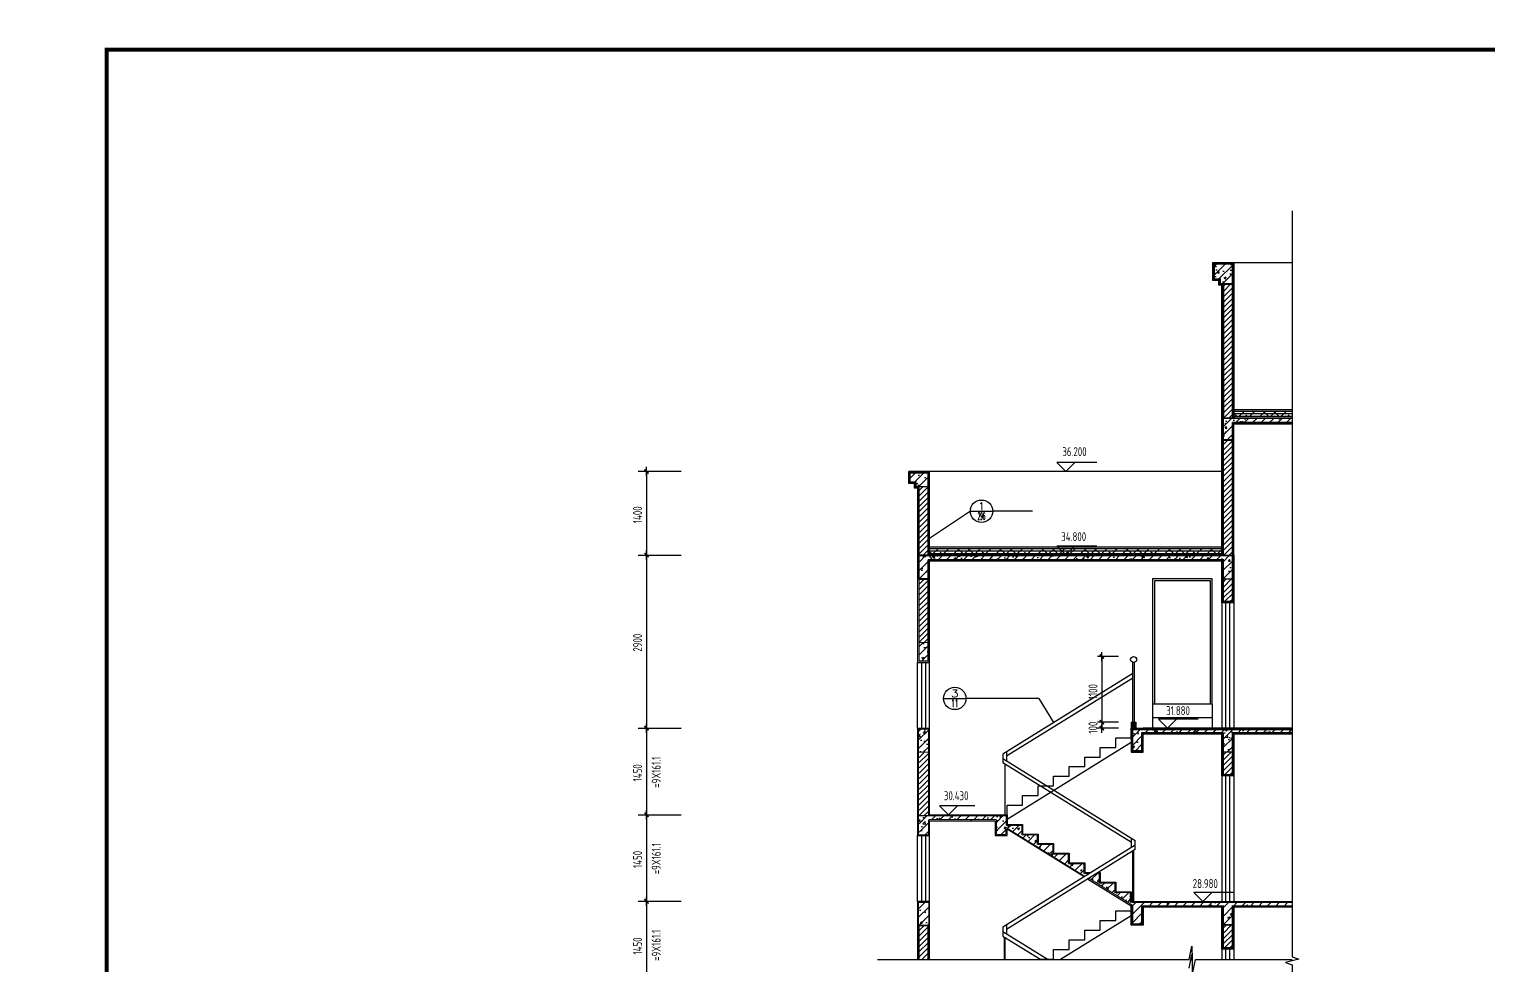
# Model space of a CAD drawing. Extents: x -726032 to 135930, y -151624 to 587044.
# Drawn here: x -246431 to -197503, y 299664 to 331038 of the extents above; entities that cross this region are included whole.
import ezdxf
from ezdxf.enums import TextEntityAlignment as Align

# ---------------------------------------------------------------- set-up
doc = ezdxf.new("R2010")
doc.units = 0
doc.header["$LTSCALE"] = 1000
doc.header["$MEASUREMENT"] = 0
doc.layers.get('0').update_dxf_attribs({"linetype": 'CONTINUOUS'})
for name, color, linetype in [('LAYER1', 7, 'CONTINUOUS'), ('PUB_DIM', 245, 'CONTINUOUS'), ('PUB_TITLE', 1, 'CONTINUOUS'), ('WINDOW', 155, 'CONTINUOUS'), ('WINDOW_TEXT', 7, 'CONTINUOUS')]:
    doc.layers.add(name, color=color, linetype=linetype)
doc.styles.add('COMP', font='COMPLEX', dxfattribs={"bigfont": 'hztxt'})
doc.styles.add('DIM_FONT', font='isocp.shx', dxfattribs={"width": 0.8})
doc.styles.add('SIMPLEX', font='SIMPLEX.SHX')
pattern_1 = [(45, (-224101.57, 459835.21), (-141.42136, 141.42136), []), (50, (-224101.6, 459835.2), (717.2602, -62.7521), [75, -825]), (355, (-224101.6, 459835.2), (-138.7513, 752.192), [60, -660]), (100.4514, (-224041.8, 459830), (578.5094, 689.4395), [63.7402, -701.142]), (46.1842, (-224101.6, 460035.2), (1067.241, -165.519), [112.5, -1237.5]), (96.6356, (-224012.6, 460021.4), (934.663, 974.118), [95.61, -1051.713]), (351.1842, (-224101.6, 460035.2), (934.662, 974.1186), [90, -990]), (21, (-224001.6, 459985.2), (596.907, -402.6189), [75, -825]), (326, (-224001.6, 459985.2), (243.3153, 725.15), [60, -660]), (71.4514, (-223951.8, 459951.66), (840.2226, 322.5305), [63.7402, -701.142]), (37.5, (-224101.57, 459835.2), (12.15986, 332.89385), [0, -652, 0, -670, 0, -662.5]), (7.5, (-224101.57, 459835.2), (263.0695, 394.4117), [0, -382, 0, -637, 0, -252.5]), (327.5, (-224324.57, 459835.2), (533.82244, -22.55487), [0, -250, 0, -780, 0, -1035]), (317.5, (-224424.57, 459835.2), (583.1862, 100.105), [0, -325, 0, -518, 0, -735])]
pattern_2 = [(45, (-670256.32, 311824.95), (-88.388348, 88.388348), [])]

# ---------------------------------------------------------------- blocks, each defined once
blk = doc.blocks.new('_DIMX')
blk.add_line((-150, 0), (150, 0))
at = {"const_width": 50}
blk.add_lwpolyline([(-70, -70), (70, 70)], dxfattribs=at)
blk = doc.blocks.new('_INDEX')
blk.add_line((-0.5, 0), (0.5, 0))
blk.add_circle((0, 0), 0.5)
at = {"style": 'COMP'}
for tag, width, p, p2 in [('1', 2.333333, (-0.17, 0.05), (0.17, 0.05)), ('-', 1.166667, (-0.17, -0.39), (0.17, -0.39))]:
    blk.add_attdef(tag, text='', height=0.34, dxfattribs=dict(at, width=width)).set_placement(p, p2, align=Align.FIT)
blk = doc.blocks.new('_WBLK')
for p, q in [((-0.5, 0.5), (0.5, 0.5)), ((0.5, 0.167), (-0.5, 0.167)), ((0.5, -0.167), (-0.5, -0.167)), ((-0.5, -0.5), (0.5, -0.5))]:
    blk.add_line(p, q)
at = {"layer": 'WINDOW_TEXT', "style": 'SIMPLEX', "flags": 9}
blk.add_attdef('A', text='', height=1, dxfattribs=at).set_placement((0, 1.5), align=Align.MIDDLE)

msp = doc.modelspace()

# ---------------------------------------------------------------- hatches: boundary and pattern name
h = msp.add_hatch()
h.set_pattern_fill('AN31C', color=136, scale=1000, style=0)
h.set_pattern_definition(pattern_1)
h.paths.add_polyline_path([(-206699.4, 323173), (-206699.4, 322673), (-206499.4, 322673), (-206499.4, 322513), (-206399.4, 322513), (-206099.4, 322513), (-206099.4, 323173)])
h = msp.add_hatch()
h.set_pattern_fill('AN31C', color=136, scale=1000, style=0)
h.set_pattern_definition(pattern_1)
h.paths.add_polyline_path([(-206399.4, 318003), (-206399.4, 317286.6), (-206099.4, 317286.6), (-206099.4, 317873), (-204096.2, 317873), (-204096.2, 318003)])
h = msp.add_hatch()
h.set_pattern_fill('AN31C', color=136, scale=1000, style=0)
h.set_pattern_definition(pattern_1)
h.paths.add_polyline_path([(-216899.4, 316173), (-216899.4, 315873), (-216699.4, 315873), (-216699.4, 315713), (-216599.4, 315713), (-216299.4, 315713), (-216299.4, 316173)])
h = msp.add_hatch()
h.set_pattern_fill('ANSI31', color=136, scale=1000, style=0)
h.set_pattern_definition(pattern_2)
h.paths.add_polyline_path([(-216299.4, 315713), (-216599.4, 315713), (-216599.4, 313423), (-216299.4, 313423)])
h = msp.add_hatch()
h.set_pattern_fill('ANSI38', color=26, scale=2000, style=0)
h.set_pattern_definition([(45, (-794401.5, 268004.4), (-176.7767, 176.7767), []), (135, (-794401.5, 268004.4), (-530.33009, 176.7767), [625, -375])])
h.paths.add_polyline_path([(-206449.4, 313560.8), (-206449.4, 313646.5), (-211199.9, 313646.5), (-211285.6, 313560.8)])
h.paths.add_polyline_path([(-206449.4, 313471.6), (-206449.4, 313560.8), (-211285.6, 313560.8), (-211374.8, 313471.6)])
h.paths.add_polyline_path([(-211285.6, 313560.8), (-211199.9, 313646.5), (-211646.9, 313646.5), (-211561.2, 313560.8)])
h.paths.add_polyline_path([(-211374.8, 313471.6), (-211285.6, 313560.8), (-211561.2, 313560.8), (-211472, 313471.6)])
h.paths.add_polyline_path([(-211561.2, 313560.8), (-211646.9, 313646.5), (-216249.4, 313646.5), (-216249.4, 313560.8)])
h.paths.add_polyline_path([(-211472, 313471.6), (-211561.2, 313560.8), (-216249.4, 313560.8), (-216249.4, 313471.6)])
h = msp.add_hatch()
h.set_pattern_fill('ANSI31', color=136, scale=1000, style=0)
h.set_pattern_definition([(45, (-670256.32, 335024.95), (-88.388348, 88.388348), [])])
h.paths.add_polyline_path([(-216299.4, 312603), (-216599.4, 312603), (-216599.4, 310493), (-216299.4, 310493)])
h = msp.add_hatch()
h.set_pattern_fill('ANSI31', color=136, scale=1000, style=0)
h.set_pattern_definition(pattern_2)
h.paths.add_polyline_path([(-206099.4, 312623), (-206399.4, 312623), (-206399.4, 311873), (-206099.4, 311873)])
h = msp.add_hatch()
h.set_pattern_fill('AN31C', color=136, scale=1000, style=0)
h.set_pattern_definition(pattern_1)
h.paths.add_polyline_path([(-216299.4, 310493), (-216599.4, 310493), (-216599.4, 309873), (-216299.4, 309873)])
msp.add_hatch(color=136).paths.add_polyline_path([(-209359.4, 307793), (-209459.4, 307793), (-209459.4, 307593), (-209359.4, 307593)])
h = msp.add_hatch()
h.set_pattern_fill('AN31C', color=146, scale=1000, style=0)
h.set_pattern_definition(pattern_1)
h.paths.add_polyline_path([(-216619.4, 306823), (-216279.4, 306823), (-216279.4, 307593), (-216619.4, 307593)])
h = msp.add_hatch()
h.set_pattern_fill('AN31C', color=136, scale=1000, style=0)
h.set_pattern_definition(pattern_1)
h.paths.add_polyline_path([(-206099.4, 307473), (-204096.2, 307473), (-204096.2, 307573), (-209438.9, 307573), (-209439.4, 307572.5), (-209439.4, 306873.5), (-209438.9, 306873), (-209139.9, 306873), (-209139.4, 306873.5), (-209139.4, 307473), (-206399.4, 307473), (-206399.4, 306823), (-206099.4, 306823)])
h = msp.add_hatch()
h.set_pattern_fill('ANSI31', color=136, scale=1000, style=0)
h.set_pattern_definition([(45, (-670256.32, 329224.95), (-88.388348, 88.388348), [])])
h.paths.add_polyline_path([(-216299.4, 306803), (-216599.4, 306803), (-216599.4, 304693), (-216299.4, 304693)])
h = msp.add_hatch()
h.set_pattern_fill('AN31C', color=146, scale=1000, style=0)
h.set_pattern_definition(pattern_1)
h.paths.add_polyline_path([(-213689.4, 304297.9), (-213668.5, 304309.6), (-211024.5, 302672.4), (-210884.7, 302759), (-211079.4, 302759), (-211079.4, 303081), (-211599.4, 303081), (-211599.4, 303403), (-212119.4, 303403), (-212119.4, 303725), (-212639.4, 303725), (-212639.4, 304047), (-213159.4, 304047), (-213159.4, 304369), (-213679.4, 304369), (-213679.4, 304693), (-216599.4, 304693), (-216599.4, 304053), (-216299.4, 304053), (-216299.4, 304563), (-214021.6, 304563), (-214009.4, 304550.8), (-214009.4, 304063), (-213689.4, 304063)])
h = msp.add_hatch()
h.set_pattern_fill('AN31C', color=146, scale=1000, style=0)
h.set_pattern_definition(pattern_1)
h.paths.add_polyline_path([(-210039.4, 302115), (-210039.4, 302437), (-210559.4, 302437), (-210559.4, 302759), (-210642.5, 302759), (-210903.4, 302597.4), (-209489.4, 301721.8), (-209489.4, 301793), (-209519.4, 301793), (-209519.4, 302115)])
h = msp.add_hatch()
h.set_pattern_fill('AN31C', color=136, scale=1000, style=0)
h.set_pattern_definition(pattern_1)
h.paths.add_polyline_path([(-216279.4, 301793), (-216619.4, 301793), (-216619.4, 301023), (-216279.4, 301023)])
at = {"layer": 'LAYER1'}
h = msp.add_hatch(dxfattribs=at)
h.set_pattern_fill('AN31C', color=136, scale=1000, style=0)
h.set_pattern_definition(pattern_1)
h.paths.add_polyline_path([(-206099.4, 313403), (-216598.9, 313403), (-216599.4, 313402.5), (-216599.4, 312623), (-216299.4, 312623), (-216299.4, 313273), (-206399.4, 313273), (-206399.4, 312623), (-206099.4, 312623)])

# ---------------------------------------------------------------- linework, layer by layer
at = {"color": 136}
for p, q in [((-204096.2, 324955.9), (-204096.2, 299960.3)), ((-206749.4, 323223), (-204096.2, 323223)), ((-206519.4, 322493), (-206079.4, 322493)), ((-206399.4, 322493), (-206399.4, 318023)), ((-206399.4, 322249.6), (-206156.1, 322493)), ((-206399.4, 322426.4), (-206332.8, 322493)), ((-206099.4, 322493), (-206099.4, 318023)), ((-206399.4, 322072.9), (-206099.4, 322372.9)), ((-206399.4, 321896.1), (-206099.4, 322196.1)), ((-206399.4, 321719.3), (-206099.4, 322019.3)), ((-206399.4, 321542.5), (-206099.4, 321842.5)), ((-206399.4, 321365.8), (-206099.4, 321665.8)), ((-206399.4, 321189), (-206099.4, 321489)), ((-206399.4, 321012.2), (-206099.4, 321312.2)), ((-206399.4, 320835.4), (-206099.4, 321135.4)), ((-206399.4, 320658.6), (-206099.4, 320958.6)), ((-206399.4, 320481.9), (-206099.4, 320781.9)), ((-206399.4, 320305.1), (-206099.4, 320605.1)), ((-206399.4, 320128.3), (-206099.4, 320428.3)), ((-206399.4, 319951.5), (-206099.4, 320251.5)), ((-206399.4, 319774.8), (-206099.4, 320074.8)), ((-206399.4, 319598), (-206099.4, 319898)), ((-206399.4, 319421.2), (-206099.4, 319721.2)), ((-206399.4, 319244.4), (-206099.4, 319544.4)), ((-206399.4, 319067.7), (-206099.4, 319367.7)), ((-206399.4, 318890.9), (-206099.4, 319190.9)), ((-206399.4, 318714.1), (-206099.4, 319014.1)), ((-206399.4, 318537.3), (-206099.4, 318837.3)), ((-206399.4, 318360.6), (-206099.4, 318660.6)), ((-206399.4, 318183.8), (-206099.4, 318483.8)), ((-206383.4, 318023), (-206099.4, 318307)), ((-206206.7, 318023), (-206099.4, 318130.2)), ((-206399.4, 318023), (-204096.2, 318023)), ((-206078.9, 317853), (-206079.4, 317852.5)), ((-206079.4, 317852.5), (-206079.4, 311853)), ((-206078.9, 317853), (-204096.2, 317853)), ((-206049.4, 317823), (-204096.2, 317823)), ((-206049.4, 313423), (-206049.4, 317823)), ((-206399.4, 317123.1), (-206255.9, 317266.6)), ((-206399.4, 317266.6), (-206079.4, 317266.6)), ((-206399.4, 316946.3), (-206099.4, 317246.3)), ((-206399.4, 316769.6), (-206099.4, 317069.6)), ((-206399.4, 316592.8), (-206099.4, 316892.8)), ((-206399.4, 316416), (-206099.4, 316716)), ((-206449.4, 316223), (-216949.4, 316223)), ((-216949.4, 315823), (-216949.4, 316223)), ((-216919.4, 316193), (-216279.4, 316193)), ((-216919.4, 315853), (-216919.4, 316193)), ((-216279.4, 316193), (-216279.4, 313423)), ((-216249.4, 313423), (-216249.4, 316223)), ((-206399.4, 316239.2), (-206099.4, 316539.2)), ((-206399.4, 316062.5), (-206099.4, 316362.5)), ((-206399.4, 315885.7), (-206099.4, 316185.7)), ((-216749.4, 315823), (-216949.4, 315823)), ((-216719.4, 315853), (-216919.4, 315853)), ((-216749.4, 315663), (-216749.4, 315823)), ((-216649.4, 315663), (-216749.4, 315663)), ((-216719.4, 315693), (-216719.4, 315853)), ((-216619.4, 315693), (-216719.4, 315693)), ((-216649.4, 315663), (-216649.4, 309823)), ((-216619.4, 312623), (-216619.4, 315693)), ((-206399.4, 315708.9), (-206099.4, 316008.9)), ((-206399.4, 315532.1), (-206099.4, 315832.1)), ((-206399.4, 315355.3), (-206099.4, 315655.3)), ((-206399.4, 315178.6), (-206099.4, 315478.6)), ((-206399.4, 315001.8), (-206099.4, 315301.8)), ((-206399.4, 314825), (-206099.4, 315125)), ((-206399.4, 314648.2), (-206099.4, 314948.2)), ((-206399.4, 314471.5), (-206099.4, 314771.5)), ((-206399.4, 314294.7), (-206099.4, 314594.7)), ((-206399.4, 314117.9), (-206099.4, 314417.9)), ((-206399.4, 313941.1), (-206099.4, 314241.1)), ((-206399.4, 313764.4), (-206099.4, 314064.4)), ((-206399.4, 313587.6), (-206099.4, 313887.6)), ((-206387.2, 313423), (-206099.4, 313710.8)), ((-206449.4, 313423), (-216619.4, 313423)), ((-216598.9, 313403), (-216599.4, 313402.5)), ((-216298.9, 313273), (-216299.4, 313272.5)), ((-206419.4, 313253), (-216279.4, 313253)), ((-216279.4, 313253), (-216279.4, 312623)), ((-206449.4, 313223), (-216249.4, 313223)), ((-216249.4, 310523), (-216249.4, 313223)), ((-206419.4, 311853), (-206419.4, 313253)), ((-206210.5, 313423), (-206099.4, 313534)), ((-216279.4, 312623), (-216619.4, 312623)), ((-206079.4, 311853), (-206419.4, 311853)), ((-216249.4, 309823), (-216249.4, 310323)), ((-216649.4, 309823), (-216249.4, 309823)), ((-209920, 310023), (-210615.6, 310023)), ((-212592, 308619.8), (-212090.1, 307809.4)), ((-206772, 308423), (-208772, 308423)), ((-208772, 308423), (-208772, 307623)), ((-206772, 308423), (-206772, 307623)), ((-209920, 307823), (-210615.6, 307823)), ((-209489.4, 307823), (-209329.4, 307823)), ((-209459.4, 307793), (-209459.4, 306853)), ((-209459.4, 307793), (-209359.4, 307793)), ((-209359.4, 307793), (-209359.4, 307593)), ((-209329.4, 307823), (-209329.4, 307623)), ((-206772, 307974.3), (-208772, 307974.3)), ((-216649.4, 307623), (-216249.4, 307623)), ((-216649.4, 307623), (-216649.4, 304023)), ((-216249.4, 304723), (-216249.4, 307623)), ((-209920, 307623), (-210615.6, 307623)), ((-209459.4, 307593), (-204096.2, 307593)), ((-209438.9, 307573), (-209439.4, 307572.5)), ((-209138.9, 307473), (-209139.4, 307472.5)), ((-206419.4, 307453), (-209119.4, 307453)), ((-209119.4, 307453), (-209119.4, 306853)), ((-204096.2, 307623), (-209089.4, 307623)), ((-206449.4, 307423), (-209089.4, 307423)), ((-209089.4, 306823), (-209089.4, 307423)), ((-206449.4, 306023), (-206449.4, 307423)), ((-206419.4, 306053), (-206419.4, 307453)), ((-206098.9, 307473), (-206099.4, 307472.5)), ((-204096.2, 307453), (-206079.4, 307453)), ((-206079.4, 307453), (-206079.4, 306053)), ((-204096.2, 307423), (-206049.4, 307423)), ((-206049.4, 307423), (-206049.4, 306023)), ((-209119.4, 306853), (-209459.4, 306853)), ((-209439.4, 306873.5), (-209438.9, 306873)), ((-209139.4, 306873.5), (-209139.9, 306873)), ((-206399.4, 306558.8), (-206135.2, 306823)), ((-206399.4, 306735.5), (-206312, 306823)), ((-206399.4, 306382), (-206099.4, 306682)), ((-206399.4, 306205.2), (-206099.4, 306505.2)), ((-206354.9, 306073), (-206099.4, 306328.4)), ((-206049.4, 306023), (-206449.4, 306023)), ((-206079.4, 306053), (-206419.4, 306053)), ((-206178.1, 306073), (-206099.4, 306151.7)), ((-216249.4, 304023), (-216249.4, 304523)), ((-216649.4, 304023), (-216249.4, 304023)), ((-224573.6, 301823), (-226014.5, 301823)), ((-216249.4, 301823), (-216649.4, 301823)), ((-216649.4, 301823), (-216649.4, 299871)), ((-216249.4, 299871), (-216249.4, 301823)), ((-209459.4, 301377.6), (-209044.1, 301793)), ((-209459.4, 301660.5), (-209326.9, 301793)), ((-209459.4, 301094.8), (-209119.4, 301434.8)), ((-209429.8, 301743.3), (-209429.8, 301743.3)), ((-209218.9, 301609), (-209218.9, 301609)), ((-209122.9, 301441.6), (-209119.4, 301442.9)), ((-209122.9, 301441.6), (-209119.4, 301439.3)), ((-209053, 301719), (-209053, 301719)), ((-209052.5, 301715.3), (-209052.5, 301715.3)), ((-209008.5, 301653), (-208983.3, 301683)), ((-208977.9, 301653), (-208983.4, 301683)), ((-208901.2, 301653), (-208761.2, 301793)), ((-208895.9, 301720.7), (-208895.9, 301720.7)), ((-208802.2, 301748.2), (-208802.2, 301748.2)), ((-208618.4, 301653), (-208478.4, 301793)), ((-208362.1, 301698.2), (-208362.1, 301698.2)), ((-208335.5, 301653), (-208195.5, 301793)), ((-208282.7, 301764.1), (-208212.6, 301791)), ((-208282.7, 301764.1), (-208232.9, 301730.6)), ((-208233, 301730.6), (-208212.8, 301791)), ((-208052.7, 301653), (-207912.7, 301793)), ((-207950.8, 301710.3), (-207950.8, 301710.3)), ((-207828.3, 301675.6), (-207828.3, 301675.6)), ((-207769.8, 301653), (-207629.8, 301793)), ((-207647, 301699.7), (-207647, 301699.7)), ((-207487, 301653), (-207347, 301793)), ((-207431.4, 301785.3), (-207431.4, 301785.3)), ((-207294.5, 301653.1), (-207294.5, 301653.1)), ((-207204.2, 301653), (-207064.2, 301793)), ((-206921.3, 301653), (-206781.3, 301793)), ((-206845.5, 301684), (-206775.5, 301710.9)), ((-206845.5, 301684), (-206799.5, 301653)), ((-206795.1, 301653), (-206775.6, 301710.9)), ((-206740.3, 301791.1), (-206738.5, 301793)), ((-206740.3, 301791.1), (-206651.4, 301777.3)), ((-206651.5, 301777.3), (-206653.3, 301793)), ((-206638.5, 301653), (-206498.5, 301793)), ((-206544, 301685.7), (-206544, 301685.7)), ((-206419.4, 301589.2), (-206215.6, 301793)), ((-206419.4, 301306.4), (-206079.4, 301646.4)), ((-206226.8, 301608), (-206226.8, 301608)), ((-206165.3, 301735.6), (-206165.3, 301735.6)), ((-206162.5, 301374.5), (-206114.2, 301432)), ((-206102.8, 301369.3), (-206114.4, 301432)), ((-206098.8, 301549.9), (-206098.8, 301549.9)), ((-206072.8, 301653), (-205932.8, 301793)), ((-205905.7, 301661.8), (-205905.7, 301661.8)), ((-205789.9, 301653), (-205649.9, 301793)), ((-205646.8, 301653), (-205595.2, 301706.8)), ((-205589.1, 301653), (-205595.3, 301706.8)), ((-205507.1, 301653), (-205367.1, 301793)), ((-205392.2, 301732.2), (-205392.2, 301732.2)), ((-205224.3, 301653), (-205084.3, 301793)), ((-204941.4, 301653), (-204801.4, 301793)), ((-204932.4, 301750.2), (-204932.4, 301750.2)), ((-204658.6, 301653), (-204518.6, 301793)), ((-204375.7, 301653), (-204235.7, 301793)), ((-216599.4, 300845.4), (-216441.9, 301003)), ((-216599.4, 300668.7), (-216299.4, 300968.7)), ((-209396.6, 301399.4), (-209396.6, 301399.4)), ((-209315.6, 301320.9), (-209315.6, 301320.9)), ((-209218.4, 301053), (-209119.4, 301151.9)), ((-206419.4, 301023.5), (-206079.4, 301363.5)), ((-206399.4, 300758.8), (-206135.2, 301023)), ((-206399.4, 300935.5), (-206312, 301023)), ((-206248.6, 301281.4), (-206178.6, 301308.3)), ((-206248.6, 301281.4), (-206198.9, 301247.9)), ((-206199, 301247.9), (-206178.7, 301308.3)), ((-206162.5, 301374.5), (-206102.7, 301369.3)), ((-216599.4, 300491.9), (-216299.4, 300791.9)), ((-216599.4, 300315.1), (-216299.4, 300615.1)), ((-216599.4, 300138.3), (-216299.4, 300438.3)), ((-206399.4, 300582), (-206099.4, 300882)), ((-206399.4, 300405.2), (-206099.4, 300705.2)), ((-206354.9, 300273), (-206099.4, 300528.4)), ((-206086.7, 300566.1), (-206086.7, 300566.1)), ((-216599.4, 299961.6), (-216299.4, 300261.6)), ((-216513.2, 299871), (-216299.4, 300084.8)), ((-206335.7, 300274.1), (-206335.7, 300274.1)), ((-206178.1, 300273), (-206099.4, 300351.7)), ((-206101.7, 300283.7), (-206101.7, 300283.7)), ((-204096.2, 299960.3), (-203876.2, 299890.3)), ((-217998.6, 299871), (-207545.6, 299871)), ((-216336.4, 299871), (-216299.4, 299908)), ((-207339.6, 299871), (-204096.2, 299871)), ((-203876.2, 299890.3), (-204316.2, 299770.3)), ((-204316.2, 299770.3), (-204096.2, 299700.3)), ((-204096.2, 299700.3), (-204096.2, 274704.7))]:
    msp.add_line(p, q, dxfattribs=at)
at = {"color": 26}
for p, q in [((-206049.4, 318295), (-204096.2, 318295)), ((-206049.4, 318246.5), (-204096.2, 318246.5)), ((-206049.4, 318169.8), (-205951.2, 318071.6)), ((-206049.4, 318160.8), (-204096.2, 318160.8)), ((-206049.4, 318071.6), (-204096.2, 318071.6)), ((-205697.6, 318246.5), (-205872.5, 318071.6)), ((-205597.7, 318071.6), (-205646.7, 318120.6)), ((-205344.1, 318246.5), (-205519, 318071.6)), ((-205381.5, 318209), (-205419, 318246.5)), ((-204990.5, 318246.5), (-205165.4, 318071.6)), ((-205065.5, 318246.5), (-204890.6, 318071.6)), ((-204637, 318246.5), (-204811.9, 318071.6)), ((-204711.9, 318246.5), (-204537, 318071.6)), ((-204283.4, 318246.5), (-204458.3, 318071.6)), ((-204183.4, 318071.6), (-204232.5, 318120.6)), ((-216249.4, 313695), (-206449.4, 313695)), ((-216249.4, 313646.5), (-206449.4, 313646.5)), ((-216249.4, 313560.8), (-206449.4, 313560.8)), ((-216249.4, 313471.6), (-206449.4, 313471.6))]:
    msp.add_line(p, q, dxfattribs=at)
at = {"color": 146}
for p, q in [((-224573.6, 316223), (-226014.5, 316223)), ((-226014.5, 313423), (-224573.6, 313423)), ((-209439.4, 307823), (-209439.4, 309823)), ((-209379.4, 307823), (-209379.4, 309823)), ((-209439.4, 309453.9), (-213792.9, 306758.2)), ((-209439.4, 309303.9), (-213670, 306684.3)), ((-209489.4, 307823), (-209489.4, 306823)), ((-226014.5, 307623), (-224573.6, 307623)), ((-213670, 306834.3), (-213670, 306533.7)), ((-209489.4, 307141), (-213649.4, 304565)), ((-209489.4, 306823), (-209089.4, 306823)), ((-213792.9, 306758.2), (-213792.9, 306459.8)), ((-213792.9, 306609.8), (-209357.2, 303863.1)), ((-209480.1, 303789.2), (-213792.9, 306459.8)), ((-213725.4, 306418), (-213725.4, 304723)), ((-226014.5, 304723), (-224573.6, 304723)), ((-216249.4, 304723), (-213649.4, 304723)), ((-216249.4, 304523), (-214049.4, 304523)), ((-214021.6, 304563), (-214009.4, 304550.8)), ((-213649.4, 304723), (-213649.4, 304399)), ((-213649.4, 304399), (-213129.4, 304399)), ((-213129.4, 304399), (-213129.4, 304077)), ((-213689.4, 304297.9), (-213668.5, 304309.6)), ((-211072, 302643), (-213649.4, 304239)), ((-213129.4, 304077), (-212609.4, 304077)), ((-212609.4, 304077), (-212609.4, 303755)), ((-209480.1, 303628.8), (-209480.1, 303939.2)), ((-209357.2, 303554.9), (-209357.2, 303863.1)), ((-209357.2, 303704.9), (-213792.9, 300958.2)), ((-209357.2, 303554.9), (-213670, 300884.3)), ((-212609.4, 303755), (-212089.4, 303755)), ((-212089.4, 303755), (-212089.4, 303433)), ((-212089.4, 303433), (-211569.4, 303433)), ((-211569.4, 303433), (-211569.4, 303111)), ((-209431.3, 301823), (-209431.3, 303508.7)), ((-209407.3, 301823), (-209407.3, 303523.5)), ((-211569.4, 303111), (-211049.4, 303111)), ((-211049.4, 303111), (-211049.4, 302789)), ((-211049.4, 302789), (-210836.2, 302789)), ((-209489.4, 301663), (-210950.9, 302568)), ((-210594, 302789), (-210529.4, 302789)), ((-210529.4, 302789), (-210529.4, 302467)), ((-210529.4, 302467), (-210009.4, 302467)), ((-210009.4, 302467), (-210009.4, 302145)), ((-210009.4, 302145), (-209489.4, 302145)), ((-209489.4, 302145), (-209489.4, 301823)), ((-209489.4, 301823), (-206049.4, 301823)), ((-213792.9, 300958.2), (-213792.9, 300659.8)), ((-213670, 301034.3), (-213670, 300733.7)), ((-209489.4, 301341), (-211863.3, 299871)), ((-213792.9, 300809.8), (-212276.8, 299871)), ((-213792.9, 300659.8), (-212519, 299871)), ((-213749.4, 300632.9), (-213749.4, 299871)), ((-213725.4, 300618), (-213725.4, 299871))]:
    msp.add_line(p, q, dxfattribs=at)
at = {"color": 0, "linetype": 'ByBlock'}
for p, q in [((-225738.6, 316222), (-225738.6, 313424)), ((-225738.6, 313422), (-225738.6, 307624)), ((-210472, 310022), (-210472, 307824)), ((-210472, 307823), (-210472, 307623)), ((-225738.6, 307622), (-225738.6, 304724)), ((-210472, 307622), (-210472, 307621)), ((-225738.6, 304722), (-225738.6, 301824)), ((-225738.6, 301822), (-225738.6, 298924))]:
    msp.add_line(p, q, dxfattribs=at)
msp.add_line((-216278.9, 304563), (-216279.4, 304562.5))
at = {"color": 134}
for p, q in [((-207545.6, 299871), (-207453.6, 300325)), ((-207545.6, 299584.8), (-207453.6, 300038.7)), ((-207453.6, 300325), (-207435.5, 299397.8)), ((-207453.6, 300038.7), (-207435.5, 299111.6)), ((-207435.5, 299397.8), (-207339.6, 299871))]:
    msp.add_line(p, q, dxfattribs=at)
at = {"color": 2}
for p, q in [((-206449.4, 300223), (-206449.4, 299871)), ((-206316.1, 299871), (-206316.1, 300223)), ((-206182.7, 299871), (-206182.7, 300223)), ((-206049.4, 300223), (-206049.4, 299871))]:
    msp.add_line(p, q, dxfattribs=at)
at = {"color": 136}
for points in [[(-206449.4, 313423), (-206449.4, 322463), (-206549.4, 322463), (-206549.4, 322623), (-206749.4, 322623), (-206749.4, 323223), (-206049.4, 323223), (-206049.4, 318023)], [(-206419.4, 313423), (-206419.4, 322493), (-206519.4, 322493), (-206519.4, 322653), (-206719.4, 322653), (-206719.4, 323193), (-206079.4, 323193), (-206079.4, 318023)], [(-206449.4, 313423), (-206049.4, 313423), (-206049.4, 311823), (-206449.4, 311823), (-206449.4, 313223)], [(-206772, 308423), (-206772, 312623), (-208772, 312623), (-208772, 308423)], [(-206832, 308423), (-206832, 312563), (-208712, 312563), (-208712, 308423)], [(-209329.4, 307623), (-204096.2, 307623)], [(-216619.4, 299871), (-216619.4, 301793), (-216279.4, 301793), (-216279.4, 299871)], [(-209489.4, 301793), (-209489.4, 301823), (-204096.2, 301823)], [(-204096.2, 301623), (-206049.4, 301623), (-206049.4, 300223), (-206449.4, 300223), (-206449.4, 301623), (-209089.4, 301623), (-209089.4, 301023), (-209489.4, 301023), (-209489.4, 301023), (-209489.4, 301721.8)], [(-209459.4, 301793), (-204096.2, 301793)], [(-204096.2, 301653), (-206079.4, 301653), (-206079.4, 300253), (-206419.4, 300253), (-206419.4, 301653), (-209119.4, 301653), (-209119.4, 301053), (-209459.4, 301053), (-209459.4, 301703.2)]]:
    msp.add_lwpolyline(points, dxfattribs=at)
for points, const_width in [([(-206399.4, 313423), (-206399.4, 322513), (-206499.4, 322513), (-206499.4, 322673), (-206699.4, 322673), (-206699.4, 323173), (-206099.4, 323173), (-206099.4, 318023)], 40), ([(-206519.4, 322513), (-206079.4, 322513)], 40), ([(-206399.4, 318003), (-204096.2, 318003)], 40), ([(-206098.9, 317873), (-206099.4, 317872.5)], 50), ([(-206099.4, 317872.5), (-206099.4, 311853)], 40), ([(-206098.9, 317873), (-204096.2, 317873)], 40), ([(-206399.4, 317286.6), (-206079.4, 317286.6)], 40), ([(-206399.4, 313403), (-206399.4, 317266.6)], 40), ([(-206099.4, 312623), (-206099.4, 317266.6)], 40), ([(-216599.4, 313423), (-216599.4, 315713), (-216699.4, 315713), (-216699.4, 315873), (-216899.4, 315873), (-216899.4, 316173), (-216299.4, 316173), (-216299.4, 313423)], 40), ([(-216599.4, 315713), (-216299.4, 315713)], 40), ([(-206099.4, 313403), (-216598.9, 313403)], 45), ([(-216599.4, 312623), (-216599.4, 313402.5)], 40), ([(-206399.4, 311853), (-206399.4, 313272.5), (-206399.9, 313273), (-216298.9, 313273)], 45), ([(-216299.4, 313272.5), (-216299.4, 312623)], 40), ([(-216599.4, 309853), (-216599.4, 312603), (-216299.4, 312603), (-216299.4, 309853)], 40), ([(-206399.4, 312623), (-206399.4, 311873), (-206099.4, 311873), (-206099.4, 312623)], 40), ([(-206399.4, 312623), (-206099.4, 312623)], 40), ([(-216599.4, 310493), (-216299.4, 310493)], 40), ([(-216599.4, 309873), (-216299.4, 309873)], 40), ([(-216279.4, 304562.5), (-216279.4, 304053.5), (-216279.9, 304053), (-216618.9, 304053), (-216619.4, 304053.5), (-216619.4, 307593), (-216279.4, 307593), (-216279.4, 304693)], 35), ([(-209439.4, 307572.5), (-209439.4, 306873.5)], 40), ([(-209438.9, 307573), (-204096.2, 307573)], 40), ([(-209139.4, 307472.5), (-209139.4, 306873.5)], 40), ([(-206399.9, 307473), (-209138.9, 307473)], 40), ([(-206399.9, 307473), (-206399.4, 307472.5)], 40), ([(-206399.4, 306053), (-206399.4, 307472.5)], 40), ([(-206099.4, 307472.5), (-206099.4, 306053)], 40), ([(-204096.2, 307473), (-206098.9, 307473)], 40), ([(-209139.9, 306873), (-209438.9, 306873)], 40), ([(-206419.4, 306823), (-206079.4, 306823)], 40), ([(-206399.4, 306823), (-206399.4, 306073), (-206099.4, 306073), (-206099.4, 306823)], 40), ([(-204096.2, 301673), (-206099.4, 301673), (-206099.4, 300273), (-206399.4, 300273), (-206399.4, 301673), (-209139.4, 301673), (-209139.4, 301073), (-209439.4, 301073), (-209439.4, 301690.8)], 35), ([(-216599.4, 299871), (-216599.4, 301003), (-216299.4, 301003), (-216299.4, 299871)], 40), ([(-206399.4, 301023), (-206399.4, 300273), (-206099.4, 300273), (-206099.4, 301023)], 40)]:
    msp.add_lwpolyline(points, dxfattribs=dict(at, const_width=const_width))
at = {"color": 146}
for points in [[(-216649.4, 310523), (-216649.4, 309823), (-216249.4, 309823), (-216249.4, 310523)], [(-216649.4, 307623), (-216649.4, 306823)], [(-216249.4, 304723), (-213649.4, 304723), (-213649.4, 305047), (-213129.4, 305047), (-213129.4, 305369), (-212609.4, 305369), (-212609.4, 305691), (-212089.4, 305691), (-212089.4, 306013), (-211569.4, 306013), (-211569.4, 306335), (-211049.4, 306335), (-211049.4, 306657), (-210529.4, 306657), (-210529.4, 306979), (-210009.4, 306979), (-210009.4, 307301), (-209489.4, 307301), (-209489.4, 307623)], [(-216249.4, 306823), (-216249.4, 307623)], [(-209329.4, 307623), (-209089.4, 307623)], [(-216249.4, 304723), (-213649.4, 304723), (-213649.4, 305047), (-213129.4, 305047), (-213129.4, 305369), (-212609.4, 305369), (-212609.4, 305384.8)], [(-216249.4, 304723), (-213649.4, 304723), (-213649.4, 304399), (-213129.4, 304399), (-213129.4, 304077), (-212609.4, 304077), (-212609.4, 303755), (-212089.4, 303755), (-212089.4, 303433), (-211569.4, 303433), (-211569.4, 303111), (-211049.4, 303111), (-211049.4, 302789), (-210836.2, 302789)], [(-216249.4, 304723), (-213649.4, 304723), (-213649.4, 304399), (-213129.4, 304399), (-213129.4, 304077), (-212609.4, 304077), (-212609.4, 303755), (-212089.4, 303755), (-212089.4, 303433), (-211569.4, 303433), (-211569.4, 303139)], [(-214049.4, 304523), (-214049.4, 304023), (-213649.4, 304023), (-213649.4, 304239)], [(-213649.4, 304399), (-213649.4, 304723)], [(-210594, 302789), (-210529.4, 302789), (-210529.4, 302467), (-210009.4, 302467), (-210009.4, 302145), (-209489.4, 302145), (-209489.4, 301823), (-208592, 301823)], [(-216649.4, 301823), (-216649.4, 301023)], [(-216249.4, 301023), (-216249.4, 301823)], [(-212609.4, 299871), (-212609.4, 299891), (-212089.4, 299891), (-212089.4, 300213), (-211569.4, 300213), (-211569.4, 300535), (-211049.4, 300535), (-211049.4, 300857), (-210529.4, 300857), (-210529.4, 301179), (-210009.4, 301179), (-210009.4, 301501), (-209489.4, 301501), (-209489.4, 301721.8)], [(-209489.4, 301793), (-209489.4, 301823)], [(-216619.4, 301023), (-216279.4, 301023)]]:
    msp.add_lwpolyline(points, dxfattribs=at)
at = {"color": 136, "const_width": 25}
msp.add_lwpolyline([(-212102.6, 307809.4, 1), (-212077.6, 307809.4, 1)], format="xyb", close=True, dxfattribs=at)
at = {"color": 146, "const_width": 35}
for points in [[(-216619.4, 306823), (-216279.4, 306823)], [(-216619.4, 304693), (-213679.4, 304693)], [(-216278.9, 304563), (-214021.6, 304563)], [(-214009.4, 304550.8), (-214009.4, 304063)], [(-213679.4, 304693), (-213679.4, 304369)], [(-213679.4, 304369), (-213159.4, 304369)], [(-213159.4, 304369), (-213159.4, 304047)], [(-214009.4, 304063), (-213689.4, 304063)], [(-213689.4, 304063), (-213689.4, 304297.9)], [(-211056.2, 302668.5), (-213688.5, 304298.4)], [(-213159.4, 304047), (-212639.4, 304047)], [(-212639.4, 304047), (-212639.4, 303725)], [(-212639.4, 303725), (-212119.4, 303725)], [(-212119.4, 303725), (-212119.4, 303403)], [(-212119.4, 303403), (-211599.4, 303403)], [(-211599.4, 303403), (-211599.4, 303081)], [(-211599.4, 303081), (-211079.4, 303081)], [(-211079.4, 303081), (-211079.4, 302759)], [(-211079.4, 302759), (-210884.7, 302759)], [(-210903.4, 302597.4), (-209439.4, 301690.8)], [(-210642.5, 302759), (-210559.4, 302759), (-210559.4, 302437), (-210039.4, 302437), (-210039.4, 302115), (-209519.4, 302115), (-209519.4, 301793), (-204096.2, 301793)]]:
    msp.add_lwpolyline(points, dxfattribs=at)
at = {"color": 146}
msp.add_circle((-209409.4, 309923), 100, dxfattribs=at)
at = {"layer": 'LAYER1', "color": 136}
msp.add_line((-214882, 314891.3), (-216249.4, 313981.4), dxfattribs=at)
at = {"layer": 'PUB_DIM', "color": 134}
for p, q in [((-210647.2, 316523), (-211979.4, 316523)), ((-211679.4, 316223), (-211979.4, 316523)), ((-211379.4, 316523), (-211679.4, 316223)), ((-210647.2, 313725.1), (-211979.4, 313725.1)), ((-211679.4, 313425.1), (-211979.4, 313725.1)), ((-211379.4, 313725.1), (-211679.4, 313425.1)), ((-207240, 307923), (-208572.2, 307923)), ((-208272.2, 307623), (-208572.2, 307923)), ((-207972.2, 307923), (-208272.2, 307623)), ((-215616.6, 304723), (-215916.6, 305023)), ((-214728.4, 305023), (-215916.6, 305023)), ((-215316.6, 305023), (-215616.6, 304723)), ((-206059, 302123), (-207391.2, 302123)), ((-207091.2, 301823), (-207391.2, 302123)), ((-206791.2, 302123), (-207091.2, 301823)), ((-206109, 301025.4), (-206399.4, 301025.4))]:
    msp.add_line(p, q, dxfattribs=at)
at = {"layer": 'PUB_DIM', "color": 136}
for p, q in [((-212796.8, 314891.3), (-214132, 314891.3)), ((-212592, 308619.8), (-215030.1, 308619.8))]:
    msp.add_line(p, q, dxfattribs=at)
at = {"layer": 'PUB_DIM', "color": 134, "const_width": 35}
msp.add_lwpolyline([(-206109, 301045.4), (-206399.4, 301045.4)], dxfattribs=at)
at = {"layer": 'PUB_TITLE'}
for points, const_width in [([(-246431.3, 262619.9), (-149841.3, 262619.9), (-149841.3, 331655.6), (-246431.3, 331655.6)], 0.234), ([(-243831.3, 263919.9), (-151141.3, 263919.9), (-151141.3, 330355.6), (-243831.3, 330355.6)], 130)]:
    msp.add_lwpolyline(points, close=True, dxfattribs=dict(at, const_width=const_width))

# ---------------------------------------------------------------- block references
at = {"color": 0, "linetype": 'ByBlock'}
for p, rotation in [((-225738.6, 316223), 90), ((-225738.6, 313423), 270), ((-225738.6, 313423), 90), ((-210472, 310023), 90), ((-225738.6, 307623), 90), ((-225738.6, 307623), 270), ((-210472, 307823), 270), ((-210472, 307823), 270), ((-210472, 307623), 90), ((-225738.6, 304723), 270), ((-225738.6, 304723), 90), ((-225738.6, 301823), 90), ((-225738.6, 301823), 270)]:
    msp.add_blockref('_DIMX', p, dxfattribs=dict(at, rotation=rotation))
at = {"layer": 'PUB_DIM', "color": 136}
ref = msp.add_blockref('_INDEX', (-214507, 314891.3), dxfattribs=dict(at, xscale=750, yscale=750, zscale=750))
ref.add_attrib('1', '1', dxfattribs={"layer": '0', "height": 255, "style": 'COMP', "width": 2.333333}).set_placement((-214634.5, 314928.8), (-214379.5, 314928.8), align=Align.FIT)
ref.add_attrib('-', '296', dxfattribs={"layer": '0', "height": 255, "style": 'COMP', "width": 0.388889}).set_placement((-214634.5, 314598.8), (-214379.5, 314598.8), align=Align.FIT)
ref = msp.add_blockref('_INDEX', (-215405.1, 308619.8), dxfattribs=dict(at, xscale=750, yscale=750, zscale=750))
ref.add_attrib('1', '3', dxfattribs={"layer": '0', "height": 255, "style": 'COMP', "width": 1.5}).set_placement((-215532.6, 308657.3), (-215277.6, 308657.3), align=Align.FIT)
ref.add_attrib('-', '11', dxfattribs={"layer": '0', "height": 255, "style": 'COMP', "width": 0.875}).set_placement((-215532.6, 308327.3), (-215277.6, 308327.3), align=Align.FIT)
at = {"layer": 'WINDOW', "xscale": -4200, "yscale": 400.0000000001164, "zscale": 4200, "rotation": 90}
for p in [(-206249.4, 309723), (-206249.4, 303923)]:
    msp.add_blockref('_WBLK', p, dxfattribs=at)
at = {"layer": 'WINDOW', "color": 146, "xscale": -2200, "yscale": 400.000000000029, "zscale": 2200, "rotation": 270}
for p in [(-216449.4, 308723), (-216449.4, 302923)]:
    msp.add_blockref('_WBLK', p, dxfattribs=at)

# ---------------------------------------------------------------- texts
at = {"color": 7, "style": 'DIM_FONT', "width": 0.8}
for s, p in [('1400', (-225888.6, 314489.9)), ('2900', (-225888.6, 310186.9)), ('1100', (-210622, 308589.9)), ('100', (-210622, 307440)), ('1450', (-225888.6, 305839.5)), ('=9X161.1', (-225262.6, 305628.9)), ('1450', (-225888.6, 302939.5)), ('=9X161.1', (-225262.6, 302728.9)), ('1450', (-225888.6, 300039.5)), ('=9X161.1', (-225262.6, 299828.9))]:
    msp.add_text(s, height=300, rotation=90, dxfattribs=at).set_placement(p)
at = {"layer": 'PUB_DIM', "color": 134, "style": 'DIM_FONT', "width": 0.8}
for s, p in [('36.200', (-211391.1, 316887.1)), ('34.800', (-211418, 314038.7)), ('31.880', (-207919.4, 308211.4)), ('30.430', (-215356.8, 305360.7)), ('28.980', (-207006.4, 302419.1))]:
    msp.add_text(s, height=300, dxfattribs=at).set_placement(p, align=Align.MIDDLE)

doc.saveas('drawing.dxf')
